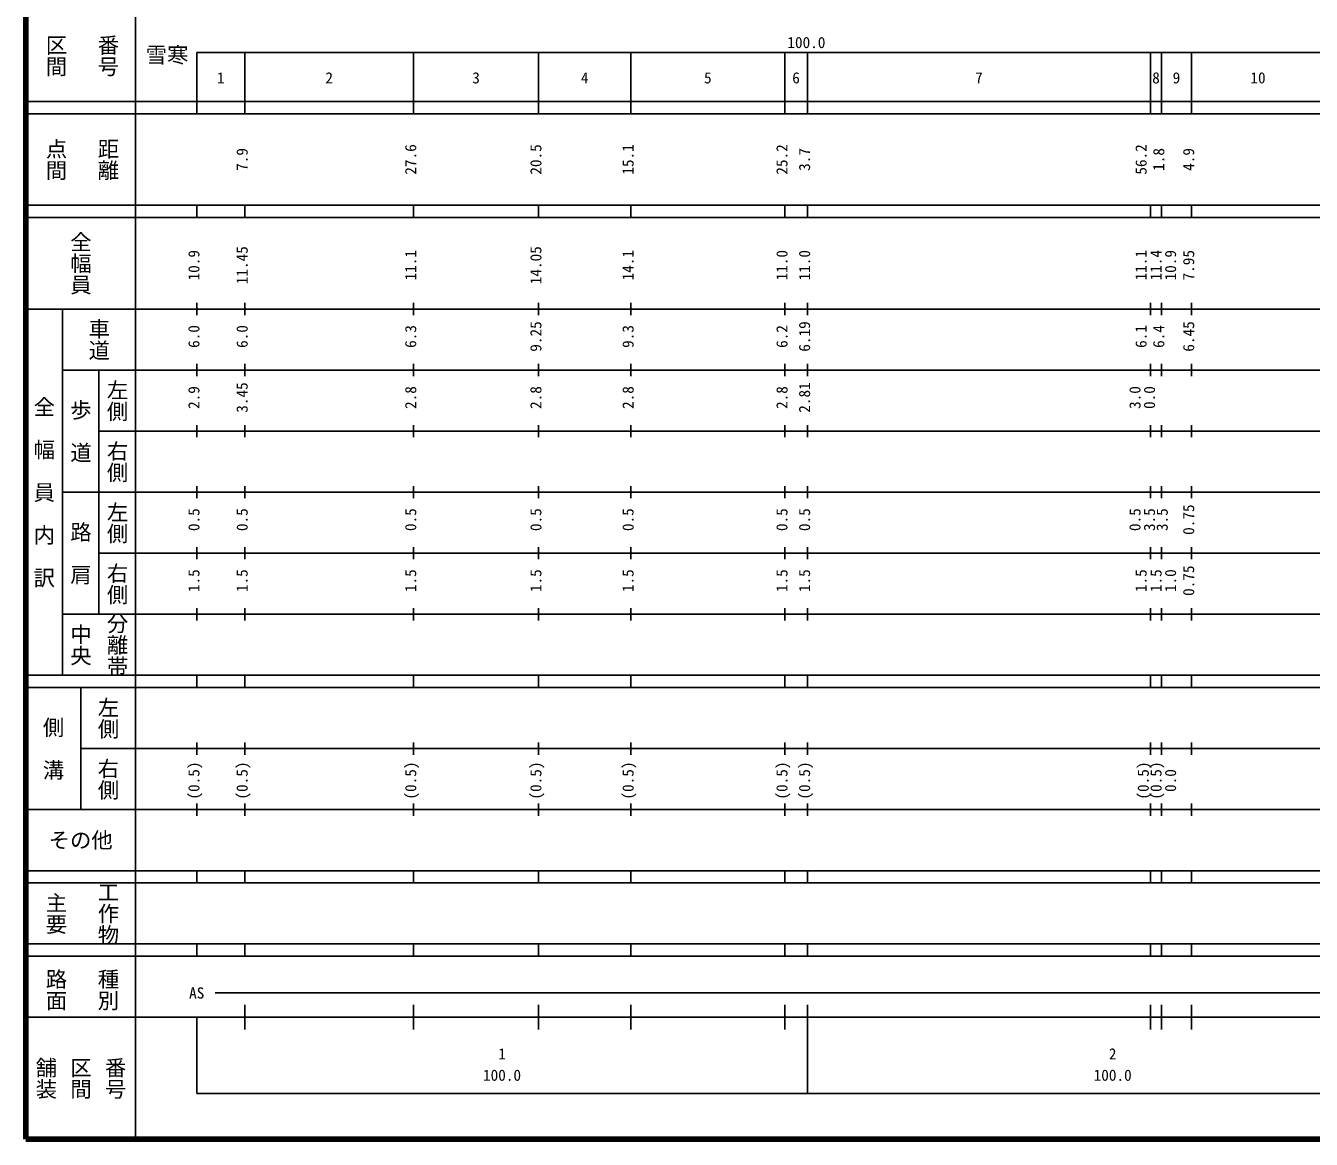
# Model space of a CAD drawing. Units: millimetres on the paper, enlarged 1000 times. Extents: x 40000 to 680000, y 20000 to 380000.
# Drawn here: x 40000 to 250526, y 20000 to 202409 of the extents above; entities that cross this region are included whole.
import ezdxf
from ezdxf.enums import TextEntityAlignment as Align

# ---------------------------------------------------------------- set-up
doc = ezdxf.new("R2010")
doc.units = ezdxf.units.MM
doc.header["$LTSCALE"] = 1000
doc.layers.add('M-BGD-RSTR', color=7, linetype='Continuous', lineweight=25)
doc.layers.add('M-TTL', color=2, linetype='Continuous', lineweight=140)
doc.layers.add('M-TTL-BAND', color=7, linetype='Continuous')
doc.styles.add('@ＭＳ ゴシック', font='')
doc.styles.add('ＭＳ ゴシック', font='')
doc.styles.get('@ＭＳ ゴシック').set_extended_font_data('@MS Gothic')
doc.styles.get('ＭＳ ゴシック').set_extended_font_data('MS Gothic')

msp = doc.modelspace()

# ---------------------------------------------------------------- linework, layer by layer
at = {"layer": 'M-BGD-RSTR'}
for p, q in [((58000, 370000), (58000, 20000)), ((68000, 198000), (579000, 198000)), ((68000, 198000), (68000, 188000)), ((75900, 188000), (75900, 198000)), ((103500, 188000), (103500, 198000)), ((124000, 188000), (124000, 198000)), ((139100, 188000), (139100, 198000)), ((164300, 188000), (164300, 198000)), ((168000, 188000), (168000, 198000)), ((224200, 188000), (224200, 198000)), ((226000, 188000), (226000, 198000)), ((230900, 188000), (230900, 198000)), ((40000, 190000), (579000, 190000)), ((40000, 188000), (579000, 188000)), ((40000, 173000), (579000, 173000)), ((68000, 171000), (68000, 173000)), ((75900, 171000), (75900, 173000)), ((103500, 171000), (103500, 173000)), ((124000, 171000), (124000, 173000)), ((139100, 171000), (139100, 173000)), ((164300, 171000), (164300, 173000)), ((168000, 171000), (168000, 173000)), ((224200, 171000), (224200, 173000)), ((226000, 171000), (226000, 173000)), ((230900, 171000), (230900, 173000)), ((40000, 171000), (579000, 171000)), ((40000, 156000), (579000, 156000)), ((46000, 96000), (46000, 156000)), ((68000, 155000), (68000, 157000)), ((75900, 155000), (75900, 157000)), ((103500, 155000), (103500, 157000)), ((124000, 155000), (124000, 157000)), ((139100, 155000), (139100, 157000)), ((164300, 155000), (164300, 157000)), ((168000, 155000), (168000, 157000)), ((224200, 155000), (224200, 157000)), ((226000, 155000), (226000, 157000)), ((230900, 155000), (230900, 157000)), ((46000, 146000), (579000, 146000)), ((52000, 146000), (52000, 106000)), ((68000, 145000), (68000, 147000)), ((75900, 145000), (75900, 147000)), ((103500, 145000), (103500, 147000)), ((124000, 145000), (124000, 147000)), ((139100, 145000), (139100, 147000)), ((164300, 145000), (164300, 147000)), ((168000, 145000), (168000, 147000)), ((224200, 145000), (224200, 147000)), ((226000, 145000), (226000, 147000)), ((230900, 145000), (230900, 147000)), ((68000, 135000), (68000, 137000)), ((75900, 135000), (75900, 137000)), ((103500, 135000), (103500, 137000)), ((124000, 135000), (124000, 137000)), ((139100, 135000), (139100, 137000)), ((164300, 135000), (164300, 137000)), ((168000, 135000), (168000, 137000)), ((224200, 135000), (224200, 137000)), ((226000, 135000), (226000, 137000)), ((230900, 135000), (230900, 137000)), ((52000, 136000), (579000, 136000)), ((68000, 125000), (68000, 127000)), ((75900, 125000), (75900, 127000)), ((103500, 125000), (103500, 127000)), ((124000, 125000), (124000, 127000)), ((139100, 125000), (139100, 127000)), ((164300, 125000), (164300, 127000)), ((168000, 125000), (168000, 127000)), ((224200, 125000), (224200, 127000)), ((226000, 125000), (226000, 127000)), ((230900, 125000), (230900, 127000)), ((46000, 126000), (579000, 126000)), ((52000, 116000), (579000, 116000)), ((68000, 115000), (68000, 117000)), ((75900, 115000), (75900, 117000)), ((103500, 115000), (103500, 117000)), ((124000, 115000), (124000, 117000)), ((139100, 115000), (139100, 117000)), ((164300, 115000), (164300, 117000)), ((168000, 115000), (168000, 117000)), ((224200, 115000), (224200, 117000)), ((226000, 115000), (226000, 117000)), ((230900, 115000), (230900, 117000)), ((46000, 106000), (579000, 106000)), ((68000, 105000), (68000, 107000)), ((75900, 105000), (75900, 107000)), ((103500, 105000), (103500, 107000)), ((124000, 105000), (124000, 107000)), ((139100, 105000), (139100, 107000)), ((164300, 105000), (164300, 107000)), ((168000, 105000), (168000, 107000)), ((224200, 105000), (224200, 107000)), ((226000, 105000), (226000, 107000)), ((230900, 105000), (230900, 107000)), ((40000, 96000), (579000, 96000)), ((68000, 94000), (68000, 96000)), ((75900, 94000), (75900, 96000)), ((103500, 94000), (103500, 96000)), ((124000, 94000), (124000, 96000)), ((139100, 94000), (139100, 96000)), ((164300, 94000), (164300, 96000)), ((168000, 94000), (168000, 96000)), ((224200, 94000), (224200, 96000)), ((226000, 94000), (226000, 96000)), ((230900, 94000), (230900, 96000)), ((40000, 94000), (579000, 94000)), ((49000, 94000), (49000, 74000)), ((68000, 83000), (68000, 85000)), ((75900, 83000), (75900, 85000)), ((103500, 83000), (103500, 85000)), ((124000, 83000), (124000, 85000)), ((139100, 83000), (139100, 85000)), ((164300, 83000), (164300, 85000)), ((168000, 83000), (168000, 85000)), ((224200, 83000), (224200, 85000)), ((226000, 83000), (226000, 85000)), ((230900, 83000), (230900, 85000)), ((49000, 84000), (579000, 84000)), ((40000, 74000), (579000, 74000)), ((68000, 73000), (68000, 75000)), ((75900, 73000), (75900, 75000)), ((103500, 73000), (103500, 75000)), ((124000, 73000), (124000, 75000)), ((139100, 73000), (139100, 75000)), ((164300, 73000), (164300, 75000)), ((168000, 73000), (168000, 75000)), ((224200, 73000), (224200, 75000)), ((226000, 73000), (226000, 75000)), ((230900, 73000), (230900, 75000)), ((40000, 64000), (579000, 64000)), ((68000, 62000), (68000, 64000)), ((75900, 62000), (75900, 64000)), ((103500, 62000), (103500, 64000)), ((124000, 62000), (124000, 64000)), ((139100, 62000), (139100, 64000)), ((164300, 62000), (164300, 64000)), ((168000, 62000), (168000, 64000)), ((224200, 62000), (224200, 64000)), ((226000, 62000), (226000, 64000)), ((230900, 62000), (230900, 64000)), ((40000, 62000), (579000, 62000)), ((40000, 52000), (579000, 52000)), ((68000, 50000), (68000, 52000)), ((75900, 50000), (75900, 52000)), ((103500, 50000), (103500, 52000)), ((124000, 50000), (124000, 52000)), ((139100, 50000), (139100, 52000)), ((164300, 50000), (164300, 52000)), ((168000, 50000), (168000, 52000)), ((224200, 50000), (224200, 52000)), ((226000, 50000), (226000, 52000)), ((230900, 50000), (230900, 52000)), ((40000, 50000), (579000, 50000)), ((71000, 44000), (274700, 44000)), ((75900, 38000), (75900, 42000)), ((103500, 38000), (103500, 42000)), ((124000, 38000), (124000, 42000)), ((139100, 38000), (139100, 42000)), ((164300, 38000), (164300, 42000)), ((168000, 27500), (168000, 42000)), ((224200, 38000), (224200, 42000)), ((226000, 38000), (226000, 42000)), ((230900, 38000), (230900, 42000)), ((40000, 40000), (579000, 40000)), ((68000, 40000), (68000, 27500)), ((68000, 27500), (579000, 27500))]:
    msp.add_line(p, q, dxfattribs=at)
at = {"layer": 'M-TTL'}
for p, q in [((40000, 380000), (40000, 20000)), ((40000, 20000), (680000, 20000))]:
    msp.add_line(p, q, dxfattribs=at)

# ---------------------------------------------------------------- texts
at = {"layer": 'M-BGD-RSTR', "style": '@ＭＳ ゴシック'}
for s, p in [('区間', (45000, 197500)), ('番号', (53500, 197500)), ('点間', (45000, 180500)), ('距離', (53500, 180500)), ('全幅員', (49000, 163500)), ('車道', (52000, 151000)), ('左側', (55000, 141000)), ('全\u3000幅\u3000員\u3000内\u3000訳', (43000, 126000)), ('歩\u3000道', (49000, 136000)), ('右側', (55000, 131000)), ('左側', (55000, 121000)), ('路\u3000肩', (49000, 116000)), ('右側', (55000, 111000)), ('分離帯', (55000, 101000)), ('中央', (49000, 101000)), ('左側', (53500, 89000)), ('側\u3000溝', (44500, 84000)), ('右側', (53500, 79000)), ('工作物', (53500, 57000)), ('主要', (45000, 57000)), ('路面', (45000, 44500)), ('種別', (53500, 44500)), ('舗装', (43333, 30000)), ('区間', (49000, 30000)), ('番号', (54667, 30000))]:
    msp.add_text(s, height=2566, rotation=270, dxfattribs=at).set_placement(p, align=Align.MIDDLE_CENTER)
at = {"layer": 'M-BGD-RSTR', "style": 'ＭＳ ゴシック'}
for s, p in [('100.0', (167844, 198195)), ('1', (71950, 192405)), ('2', (89700, 192405)), ('3', (113750, 192405)), ('4', (131550, 192405)), ('5', (151700, 192405)), ('6', (166150, 192405)), ('7', (196100, 192405)), ('8', (225100, 192405)), ('9', (228450, 192405)), ('10', (241800, 192405)), ('AS', (68000, 42500)), ('1', (118000, 32523)), ('2', (218000, 32523)), ('100.0', (118000, 29033)), ('100.0', (218000, 29033))]:
    msp.add_text(s, height=1833, dxfattribs=at).set_placement(p, align=Align.BOTTOM_CENTER)
for s, p in [('7.9', (76900, 180500)), ('27.6', (104500, 180500)), ('20.5', (125000, 180500)), ('15.1', (140100, 180500)), ('25.2', (165300, 180500)), ('3.7', (169000, 180500)), ('56.2', (224111, 180500)), ('1.8', (227000, 180500)), ('4.9', (231900, 180500)), ('10.9', (69000, 163174)), ('11.45', (76900, 163174)), ('11.1', (104500, 163174)), ('14.05', (125000, 163174)), ('14.1', (140100, 163174)), ('11.0', (165300, 163174)), ('11.0', (169000, 163174)), ('11.1', (224111, 163174)), ('11.4', (226565, 163174)), ('10.9', (228935, 163174)), ('7.95', (231900, 163174)), ('9.25', (125000, 151500)), ('6.19', (169000, 151500)), ('6.45', (231900, 151500)), ('6.0', (69000, 151500)), ('6.0', (76900, 151500)), ('6.3', (104500, 151500)), ('9.3', (140100, 151500)), ('6.2', (165300, 151500)), ('6.1', (224111, 151500)), ('6.4', (227000, 151500)), ('2.9', (69000, 141500)), ('3.45', (76900, 141500)), ('2.8', (104500, 141500)), ('2.8', (125000, 141500)), ('2.8', (140100, 141500)), ('2.8', (165300, 141500)), ('2.81', (169000, 141500)), ('3.0', (223111, 141500)), ('0.0', (225481, 141500)), ('0.5', (69000, 121500)), ('0.5', (76900, 121500)), ('0.5', (104500, 121500)), ('0.5', (125000, 121500)), ('0.5', (140100, 121500)), ('0.5', (165300, 121500)), ('0.5', (169000, 121500)), ('0.5', (223111, 121500)), ('3.5', (225481, 121500)), ('3.5', (227565, 121500)), ('0.75', (231900, 121500)), ('0.75', (231900, 111500)), ('1.5', (69000, 111500)), ('1.5', (76900, 111500)), ('1.5', (104500, 111500)), ('1.5', (125000, 111500)), ('1.5', (140100, 111500)), ('1.5', (165300, 111500)), ('1.5', (169000, 111500)), ('1.5', (224111, 111500)), ('1.5', (226565, 111500)), ('1.0', (228935, 111500)), ('(0.5)', (69000, 78764)), ('(0.5)', (76900, 78764)), ('(0.5)', (104500, 78764)), ('(0.5)', (125000, 78764)), ('(0.5)', (140100, 78764)), ('(0.5)', (165300, 78764)), ('(0.5)', (169000, 78764)), ('(0.5)', (224463, 78764)), ('(0.5)', (226565, 78764)), ('0.0', (228935, 78764))]:
    msp.add_text(s, height=1833, rotation=90, dxfattribs=at).set_placement(p, align=Align.BOTTOM_CENTER)
msp.add_text('その他', height=2566, dxfattribs=at).set_placement((49000, 69000), align=Align.MIDDLE_CENTER)
at = {"layer": 'M-TTL-BAND', "style": 'ＭＳ ゴシック'}
msp.add_text('雪寒', height=2566, dxfattribs=at).set_placement((63151, 197610), align=Align.MIDDLE_CENTER)

doc.saveas('drawing.dxf')
